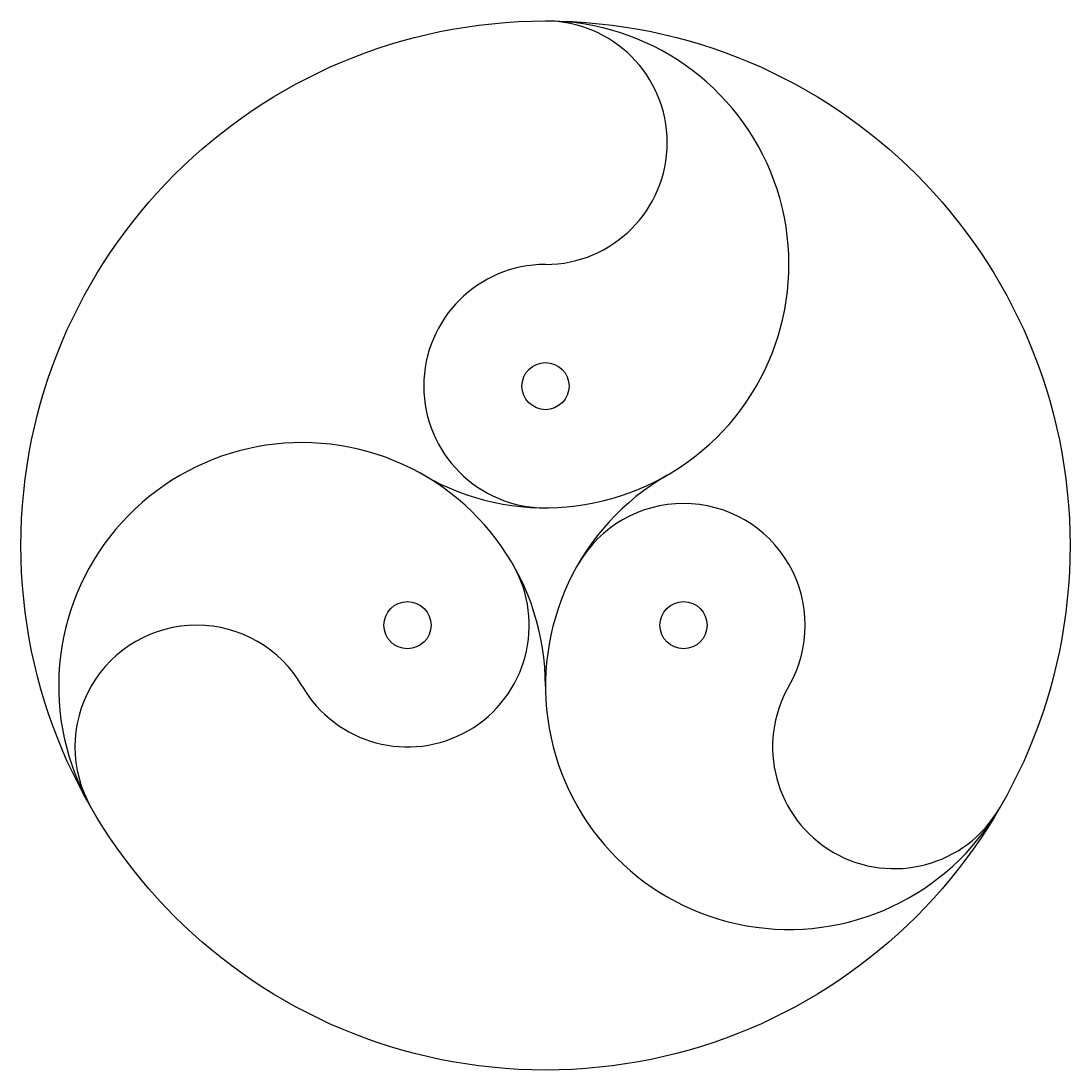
# Model space of a CAD drawing. Extents: x -12.5 to 12.5, y -12.5 to 12.5.
import ezdxf

# ---------------------------------------------------------------- set-up
doc = ezdxf.new("R2010")
doc.units = 0
doc.layers.add('MODELSKETCH_VISIBLE', color=7, linetype='CONTINUOUS')

msp = doc.modelspace()

# ---------------------------------------------------------------- linework, layer by layer
at = {"layer": 'MODELSKETCH_VISIBLE'}
for centre, radius in [((0, 0), 12.5), ((0, 3.798), 0.561), ((-3.289, -1.899), 0.561), ((3.289, -1.899), 0.561)]:
    msp.add_circle(centre, radius, dxfattribs=at)
for centre, radius, start, end in [((0, 6.699), 5.801, 240, 90), ((0, 9.599), 2.901, 270, 90), ((0, 3.798), 2.901, 90, 270), ((-5.801, -3.349), 5.801, 0, 210), ((5.801, -3.349), 5.801, 120, 330), ((3.289, -1.899), 2.901, 330, 150), ((-3.289, -1.899), 2.901, 210, 30), ((-8.313, -4.8), 2.901, 30, 210), ((8.313, -4.8), 2.901, 150, 330)]:
    msp.add_arc(centre, radius, start, end, dxfattribs=at)

doc.saveas('drawing.dxf')
